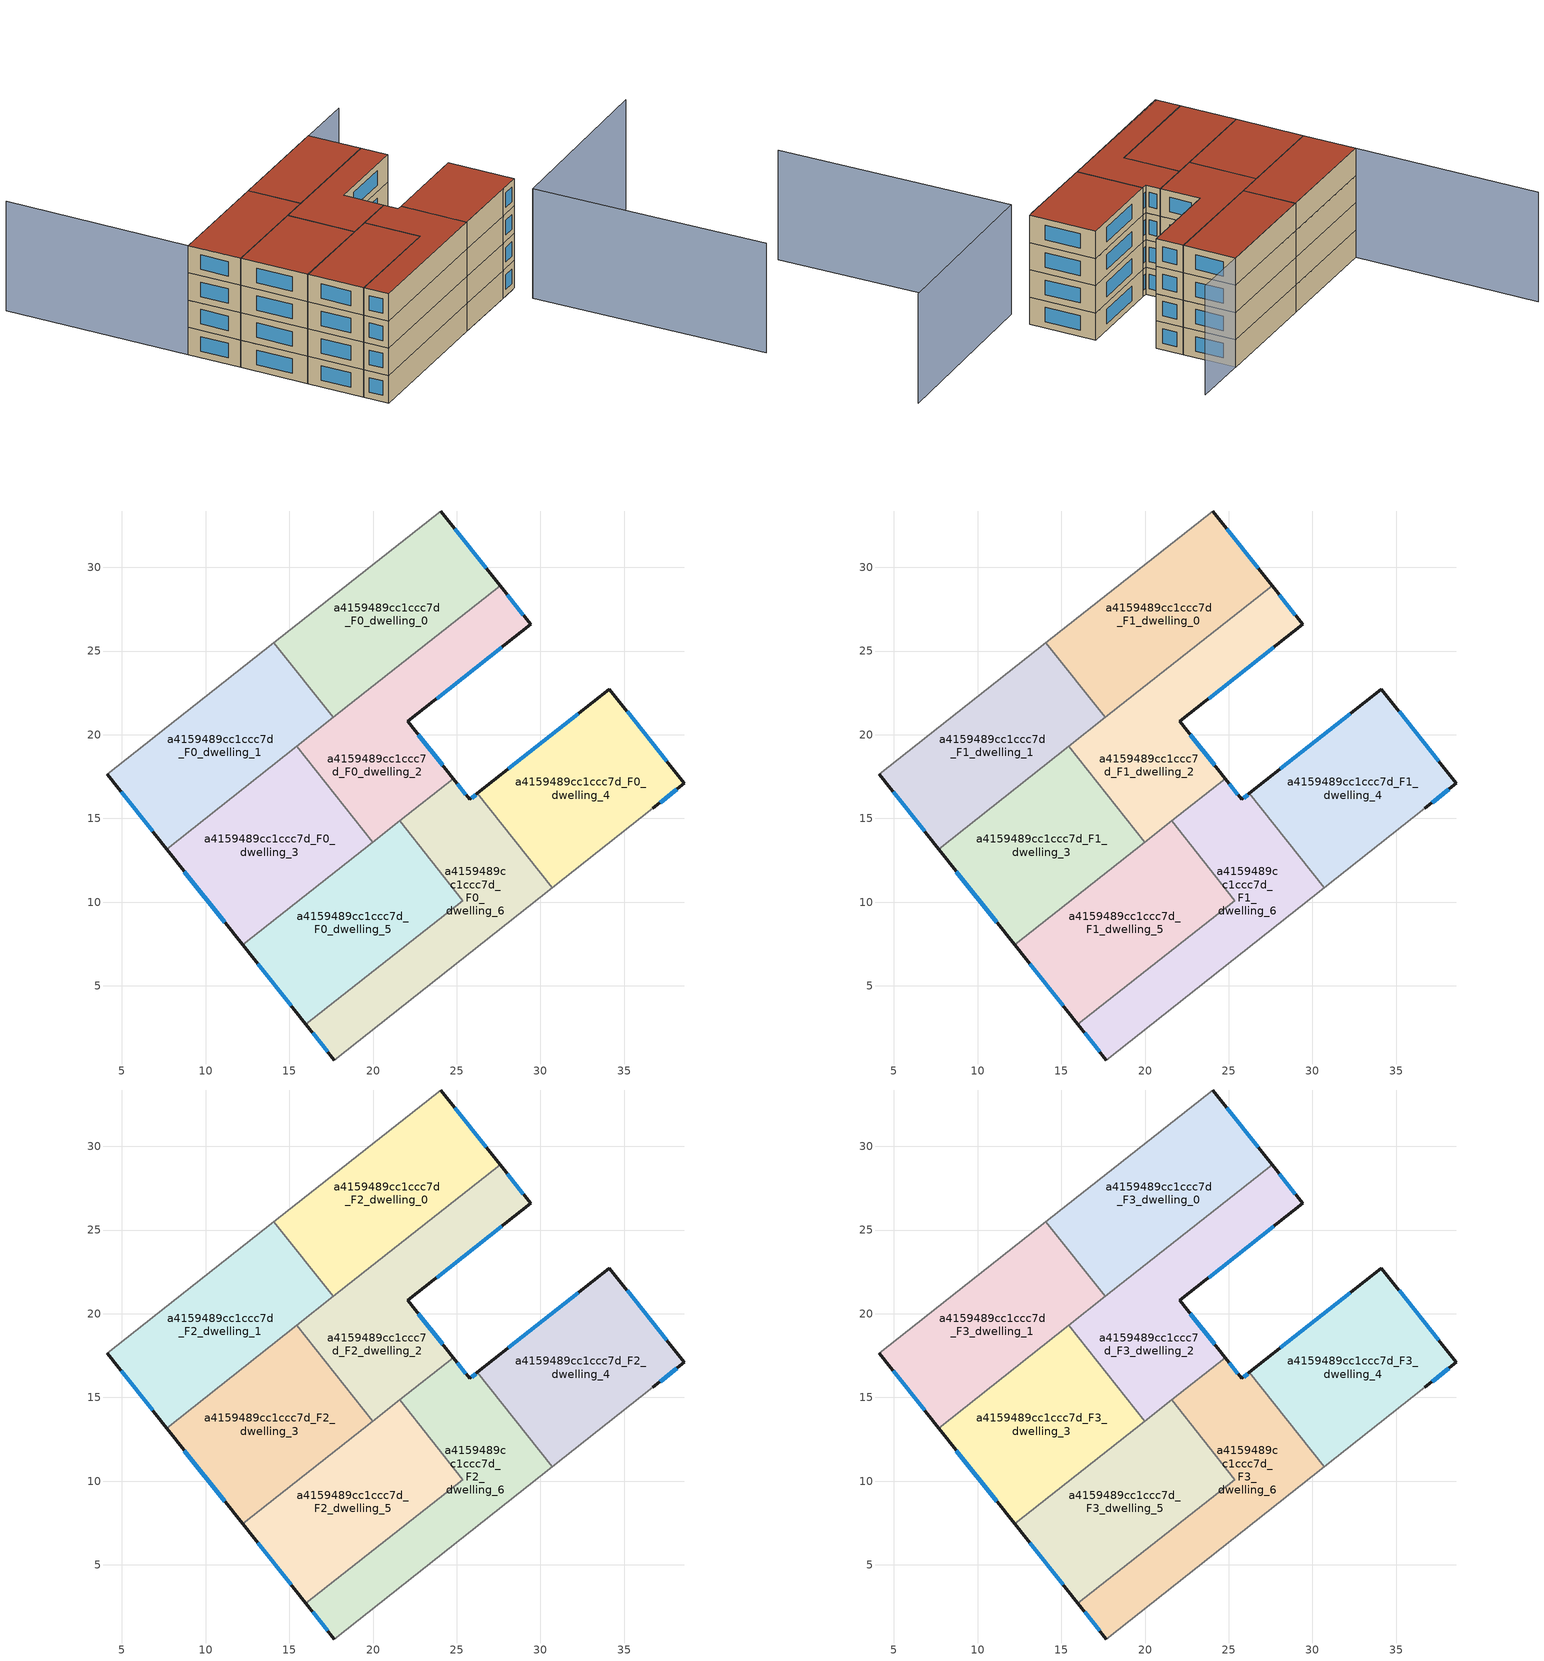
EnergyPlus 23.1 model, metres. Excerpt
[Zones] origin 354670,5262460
a4159489cc1ccc7d_F0_dwelling_0
 floor ground (EU_floor_Construction): 24.03,33.36 27.58,28.9 17.62,21.03 14.09,25.51 z0
 wall outside (EU_wall_Construction): 27.58,28.9 24.03,33.36 z0:3
 wall to a4159489cc1ccc7d_F0_dwelling_1 (EU_wall_Construction): 14.09,25.51 17.62,21.03 z0:3
 wall adiabatic (EU_wall_Construction): 24.03,33.36 14.09,25.51 z0:3
 wall to a4159489cc1ccc7d_F0_dwelling_2 (EU_wall_Construction): 17.62,21.03 27.58,28.9 z0:3
 window (EU_Window_Construction): 26.75,29.95 24.87,32.31 z0.7:2.3
a4159489cc1ccc7d_F0_dwelling_1
 floor ground (EU_floor_Construction): 14.09,25.51 17.62,21.03 7.67,13.18 4.13,17.64 z0
 wall outside (EU_wall_Construction): 4.13,17.64 7.67,13.18 z0:3
 wall adiabatic (EU_wall_Construction): 14.09,25.51 4.13,17.64 z0:3
 wall to a4159489cc1ccc7d_F0_dwelling_3 (EU_wall_Construction): 7.67,13.18 15.44,19.31 z0:3
 wall to a4159489cc1ccc7d_F0_dwelling_2 (EU_wall_Construction): 15.44,19.31 17.62,21.03 z0:3
 window (EU_Window_Construction): 4.96,16.59 6.84,14.23 z0.7:2.3
a4159489cc1ccc7d_F0_dwelling_2
 floor ground (EU_floor_Construction): 27.58,28.9 29.41,26.6 22.07,20.8 24.79,17.37 19.97,13.57 15.44,19.31 z0
 wall outside (EU_wall_Construction): 24.79,17.37 22.07,20.8 29.41,26.6 27.58,28.9 z0:3
 wall to a4159489cc1ccc7d_F0_dwelling_3 (EU_wall_Construction): 15.44,19.31 19.97,13.57 z0:3
 wall to a4159489cc1ccc7d_F0_dwelling_6 (EU_wall_Construction): 21.6,14.85 24.79,17.37 z0:3
 wall to a4159489cc1ccc7d_F0_dwelling_5 (EU_wall_Construction): 19.97,13.57 21.6,14.85 z0:3
 window (EU_Window_Construction): 23.8,22.16 27.69,25.24 / 24.15,18.18 22.71,19.99 / 28.98,27.14 28.01,28.36 z0.7:2.3
a4159489cc1ccc7d_F0_dwelling_3
 floor ground (EU_floor_Construction): 15.44,19.31 19.97,13.57 12.22,7.45 7.67,13.18 z0
 wall outside (EU_wall_Construction): 7.67,13.18 12.22,7.45 z0:3
 wall to a4159489cc1ccc7d_F0_dwelling_5 (EU_wall_Construction): 12.22,7.45 19.97,13.57 z0:3
 window (EU_Window_Construction): 8.74,11.83 11.16,8.79 z0.7:2.3
a4159489cc1ccc7d_F0_dwelling_4
 floor ground (EU_floor_Construction): 34.12,22.72 38.59,17.1 36.71,15.6 30.69,10.85 26.24,16.5 z0
 wall outside (EU_wall_Construction): 36.71,15.6 38.59,17.1 34.12,22.72 26.24,16.5 z0:3
 wall adiabatic (EU_wall_Construction): 30.69,10.85 36.71,15.6 z0:3
 wall to a4159489cc1ccc7d_F0_dwelling_6 (EU_wall_Construction): 26.24,16.5 30.69,10.85 z0:3
 window (EU_Window_Construction): 32.27,21.26 28.09,17.96 / 37.54,18.42 35.17,21.4 / 37.15,15.95 38.15,16.74 z0.7:2.3
a4159489cc1ccc7d_F0_dwelling_5
 floor ground (EU_floor_Construction): 21.6,14.85 25.35,10.1 15.99,2.7 12.22,7.45 z0
 wall outside (EU_wall_Construction): 12.22,7.45 15.99,2.7 z0:3
 wall to a4159489cc1ccc7d_F0_dwelling_6 (EU_wall_Construction): 15.99,2.7 25.35,10.1 21.6,14.85 z0:3
 window (EU_Window_Construction): 13.11,6.33 15.11,3.82 z0.7:2.3
a4159489cc1ccc7d_F0_dwelling_6
 floor ground (EU_floor_Construction): 26.24,16.5 30.69,10.85 17.68,0.58 15.99,2.7 25.35,10.1 21.6,14.85 24.79,17.37 25.78,16.14 z0
 wall outside (EU_wall_Construction): 26.24,16.5 25.78,16.14 24.79,17.37 / 15.99,2.7 17.68,0.58 z0:3
 wall adiabatic (EU_wall_Construction): 17.68,0.58 30.69,10.85 z0:3
 window (EU_Window_Construction): 25.55,16.43 25.02,17.08 / 26.13,16.41 25.89,16.22 / 16.39,2.21 17.28,1.08 z0.7:2.3
a4159489cc1ccc7d_F1_dwelling_0
 floor to a4159489cc1ccc7d_F0_dwelling_0 (EU_floor_Construction): 24.03,33.36 27.58,28.9 17.62,21.03 14.09,25.51 z3
 wall outside (EU_wall_Construction): 27.58,28.9 24.03,33.36 z3:6
 wall to a4159489cc1ccc7d_F1_dwelling_1 (EU_wall_Construction): 14.09,25.51 17.62,21.03 z3:6
 wall adiabatic (EU_wall_Construction): 24.03,33.36 14.09,25.51 z3:6
 wall to a4159489cc1ccc7d_F1_dwelling_2 (EU_wall_Construction): 17.62,21.03 27.58,28.9 z3:6
 window (EU_Window_Construction): 26.75,29.95 24.87,32.31 z3.7:5.3
a4159489cc1ccc7d_F1_dwelling_1
 floor to a4159489cc1ccc7d_F0_dwelling_1 (EU_floor_Construction): 14.09,25.51 17.62,21.03 7.67,13.18 4.13,17.64 z3
 wall outside (EU_wall_Construction): 4.13,17.64 7.67,13.18 z3:6
 wall adiabatic (EU_wall_Construction): 14.09,25.51 4.13,17.64 z3:6
 wall to a4159489cc1ccc7d_F1_dwelling_3 (EU_wall_Construction): 7.67,13.18 15.44,19.31 z3:6
 wall to a4159489cc1ccc7d_F1_dwelling_2 (EU_wall_Construction): 15.44,19.31 17.62,21.03 z3:6
 window (EU_Window_Construction): 4.96,16.59 6.84,14.23 z3.7:5.3
a4159489cc1ccc7d_F1_dwelling_2
 floor to a4159489cc1ccc7d_F0_dwelling_2 (EU_floor_Construction): 27.58,28.9 29.41,26.6 22.07,20.8 24.79,17.37 19.97,13.57 15.44,19.31 z3
 wall outside (EU_wall_Construction): 24.79,17.37 22.07,20.8 29.41,26.6 27.58,28.9 z3:6
 wall to a4159489cc1ccc7d_F1_dwelling_3 (EU_wall_Construction): 15.44,19.31 19.97,13.57 z3:6
 wall to a4159489cc1ccc7d_F1_dwelling_6 (EU_wall_Construction): 21.6,14.85 24.79,17.37 z3:6
 wall to a4159489cc1ccc7d_F1_dwelling_5 (EU_wall_Construction): 19.97,13.57 21.6,14.85 z3:6
 window (EU_Window_Construction): 23.8,22.16 27.69,25.24 / 24.15,18.18 22.71,19.99 / 28.98,27.14 28.01,28.36 z3.7:5.3
a4159489cc1ccc7d_F1_dwelling_3
 floor to a4159489cc1ccc7d_F0_dwelling_3 (EU_floor_Construction): 15.44,19.31 19.97,13.57 12.22,7.45 7.67,13.18 z3
 wall outside (EU_wall_Construction): 7.67,13.18 12.22,7.45 z3:6
 wall to a4159489cc1ccc7d_F1_dwelling_5 (EU_wall_Construction): 12.22,7.45 19.97,13.57 z3:6
 window (EU_Window_Construction): 8.74,11.83 11.16,8.79 z3.7:5.3
a4159489cc1ccc7d_F1_dwelling_4
 floor to a4159489cc1ccc7d_F0_dwelling_4 (EU_floor_Construction): 34.12,22.72 38.59,17.1 36.71,15.6 30.69,10.85 26.24,16.5 z3
 wall outside (EU_wall_Construction): 36.71,15.6 38.59,17.1 34.12,22.72 26.24,16.5 z3:6
 wall adiabatic (EU_wall_Construction): 30.69,10.85 36.71,15.6 z3:6
 wall to a4159489cc1ccc7d_F1_dwelling_6 (EU_wall_Construction): 26.24,16.5 30.69,10.85 z3:6
 window (EU_Window_Construction): 32.27,21.26 28.09,17.96 / 37.54,18.42 35.17,21.4 / 37.15,15.95 38.15,16.74 z3.7:5.3
a4159489cc1ccc7d_F1_dwelling_5
 floor to a4159489cc1ccc7d_F0_dwelling_5 (EU_floor_Construction): 21.6,14.85 25.35,10.1 15.99,2.7 12.22,7.45 z3
 wall outside (EU_wall_Construction): 12.22,7.45 15.99,2.7 z3:6
 wall to a4159489cc1ccc7d_F1_dwelling_6 (EU_wall_Construction): 15.99,2.7 25.35,10.1 21.6,14.85 z3:6
 window (EU_Window_Construction): 13.11,6.33 15.11,3.82 z3.7:5.3
a4159489cc1ccc7d_F1_dwelling_6
 floor to a4159489cc1ccc7d_F0_dwelling_6 (EU_floor_Construction): 26.24,16.5 30.69,10.85 17.68,0.58 15.99,2.7 25.35,10.1 21.6,14.85 24.79,17.37 25.78,16.14 z3
 wall outside (EU_wall_Construction): 26.24,16.5 25.78,16.14 24.79,17.37 / 15.99,2.7 17.68,0.58 z3:6
 wall adiabatic (EU_wall_Construction): 17.68,0.58 30.69,10.85 z3:6
 window (EU_Window_Construction): 25.55,16.43 25.02,17.08 / 26.13,16.41 25.89,16.22 / 16.39,2.21 17.28,1.08 z3.7:5.3
a4159489cc1ccc7d_F2_dwelling_0
 floor to a4159489cc1ccc7d_F1_dwelling_0 (EU_floor_Construction): 24.03,33.36 27.58,28.9 17.62,21.03 14.09,25.51 z6
 wall outside (EU_wall_Construction): 27.58,28.9 24.03,33.36 z6:9
 wall to a4159489cc1ccc7d_F2_dwelling_1 (EU_wall_Construction): 14.09,25.51 17.62,21.03 z6:9
 wall adiabatic (EU_wall_Construction): 24.03,33.36 14.09,25.51 z6:9
 wall to a4159489cc1ccc7d_F2_dwelling_2 (EU_wall_Construction): 17.62,21.03 27.58,28.9 z6:9
 window (EU_Window_Construction): 26.75,29.95 24.87,32.31 z6.7:8.3
a4159489cc1ccc7d_F2_dwelling_1
 floor to a4159489cc1ccc7d_F1_dwelling_1 (EU_floor_Construction): 14.09,25.51 17.62,21.03 7.67,13.18 4.13,17.64 z6
 wall outside (EU_wall_Construction): 4.13,17.64 7.67,13.18 z6:9
 wall adiabatic (EU_wall_Construction): 14.09,25.51 4.13,17.64 z6:9
 wall to a4159489cc1ccc7d_F2_dwelling_3 (EU_wall_Construction): 7.67,13.18 15.44,19.31 z6:9
 wall to a4159489cc1ccc7d_F2_dwelling_2 (EU_wall_Construction): 15.44,19.31 17.62,21.03 z6:9
 window (EU_Window_Construction): 4.96,16.59 6.84,14.23 z6.7:8.3
a4159489cc1ccc7d_F2_dwelling_2
 floor to a4159489cc1ccc7d_F1_dwelling_2 (EU_floor_Construction): 27.58,28.9 29.41,26.6 22.07,20.8 24.79,17.37 19.97,13.57 15.44,19.31 z6
 wall outside (EU_wall_Construction): 24.79,17.37 22.07,20.8 29.41,26.6 27.58,28.9 z6:9
 wall to a4159489cc1ccc7d_F2_dwelling_3 (EU_wall_Construction): 15.44,19.31 19.97,13.57 z6:9
 wall to a4159489cc1ccc7d_F2_dwelling_6 (EU_wall_Construction): 21.6,14.85 24.79,17.37 z6:9
 wall to a4159489cc1ccc7d_F2_dwelling_5 (EU_wall_Construction): 19.97,13.57 21.6,14.85 z6:9
 window (EU_Window_Construction): 23.8,22.16 27.69,25.24 / 24.15,18.18 22.71,19.99 / 28.98,27.14 28.01,28.36 z6.7:8.3
a4159489cc1ccc7d_F2_dwelling_3
 floor to a4159489cc1ccc7d_F1_dwelling_3 (EU_floor_Construction): 15.44,19.31 19.97,13.57 12.22,7.45 7.67,13.18 z6
 wall outside (EU_wall_Construction): 7.67,13.18 12.22,7.45 z6:9
 wall to a4159489cc1ccc7d_F2_dwelling_5 (EU_wall_Construction): 12.22,7.45 19.97,13.57 z6:9
 window (EU_Window_Construction): 8.74,11.83 11.16,8.79 z6.7:8.3
a4159489cc1ccc7d_F2_dwelling_4
 floor to a4159489cc1ccc7d_F1_dwelling_4 (EU_floor_Construction): 34.12,22.72 38.59,17.1 36.71,15.6 30.69,10.85 26.24,16.5 z6
 wall outside (EU_wall_Construction): 36.71,15.6 38.59,17.1 34.12,22.72 26.24,16.5 z6:9
 wall adiabatic (EU_wall_Construction): 30.69,10.85 36.71,15.6 z6:9
 wall to a4159489cc1ccc7d_F2_dwelling_6 (EU_wall_Construction): 26.24,16.5 30.69,10.85 z6:9
 window (EU_Window_Construction): 32.27,21.26 28.09,17.96 / 37.54,18.42 35.17,21.4 / 37.15,15.95 38.15,16.74 z6.7:8.3
a4159489cc1ccc7d_F2_dwelling_5
 floor to a4159489cc1ccc7d_F1_dwelling_5 (EU_floor_Construction): 21.6,14.85 25.35,10.1 15.99,2.7 12.22,7.45 z6
 wall outside (EU_wall_Construction): 12.22,7.45 15.99,2.7 z6:9
 wall to a4159489cc1ccc7d_F2_dwelling_6 (EU_wall_Construction): 15.99,2.7 25.35,10.1 21.6,14.85 z6:9
 window (EU_Window_Construction): 13.11,6.33 15.11,3.82 z6.7:8.3
a4159489cc1ccc7d_F2_dwelling_6
 floor to a4159489cc1ccc7d_F1_dwelling_6 (EU_floor_Construction): 26.24,16.5 30.69,10.85 17.68,0.58 15.99,2.7 25.35,10.1 21.6,14.85 24.79,17.37 25.78,16.14 z6
 wall outside (EU_wall_Construction): 26.24,16.5 25.78,16.14 24.79,17.37 / 15.99,2.7 17.68,0.58 z6:9
 wall adiabatic (EU_wall_Construction): 17.68,0.58 30.69,10.85 z6:9
 window (EU_Window_Construction): 25.55,16.43 25.02,17.08 / 26.13,16.41 25.89,16.22 / 16.39,2.21 17.28,1.08 z6.7:8.3
a4159489cc1ccc7d_F3_dwelling_0
 floor to a4159489cc1ccc7d_F2_dwelling_0 (EU_floor_Construction): 24.03,33.36 27.58,28.9 17.62,21.03 14.09,25.51 z9
 wall outside (EU_wall_Construction): 27.58,28.9 24.03,33.36 z9:12
 wall to a4159489cc1ccc7d_F3_dwelling_1 (EU_wall_Construction): 14.09,25.51 17.62,21.03 z9:12
 wall adiabatic (EU_wall_Construction): 24.03,33.36 14.09,25.51 z9:12
 wall to a4159489cc1ccc7d_F3_dwelling_2 (EU_wall_Construction): 17.62,21.03 27.58,28.9 z9:12
 window (EU_Window_Construction): 26.75,29.95 24.87,32.31 z9.7:11.3
 roof outside (EU_roof_Construction): 27.58,28.9 24.03,33.36 14.09,25.51 17.62,21.03 z12
a4159489cc1ccc7d_F3_dwelling_1
 floor to a4159489cc1ccc7d_F2_dwelling_1 (EU_floor_Construction): 14.09,25.51 17.62,21.03 7.67,13.18 4.13,17.64 z9
 wall outside (EU_wall_Construction): 4.13,17.64 7.67,13.18 z9:12
 wall adiabatic (EU_wall_Construction): 14.09,25.51 4.13,17.64 z9:12
 wall to a4159489cc1ccc7d_F3_dwelling_3 (EU_wall_Construction): 7.67,13.18 15.44,19.31 z9:12
 wall to a4159489cc1ccc7d_F3_dwelling_2 (EU_wall_Construction): 15.44,19.31 17.62,21.03 z9:12
 window (EU_Window_Construction): 4.96,16.59 6.84,14.23 z9.7:11.3
 roof outside (EU_roof_Construction): 17.62,21.03 14.09,25.51 4.13,17.64 7.67,13.18 z12
a4159489cc1ccc7d_F3_dwelling_2
 floor to a4159489cc1ccc7d_F2_dwelling_2 (EU_floor_Construction): 27.58,28.9 29.41,26.6 22.07,20.8 24.79,17.37 19.97,13.57 15.44,19.31 z9
 wall outside (EU_wall_Construction): 24.79,17.37 22.07,20.8 29.41,26.6 27.58,28.9 z9:12
 wall to a4159489cc1ccc7d_F3_dwelling_3 (EU_wall_Construction): 15.44,19.31 19.97,13.57 z9:12
 wall to a4159489cc1ccc7d_F3_dwelling_6 (EU_wall_Construction): 21.6,14.85 24.79,17.37 z9:12
 wall to a4159489cc1ccc7d_F3_dwelling_5 (EU_wall_Construction): 19.97,13.57 21.6,14.85 z9:12
 window (EU_Window_Construction): 23.8,22.16 27.69,25.24 / 24.15,18.18 22.71,19.99 / 28.98,27.14 28.01,28.36 z9.7:11.3
 roof outside (EU_roof_Construction): 24.79,17.37 22.07,20.8 29.41,26.6 27.58,28.9 15.44,19.31 19.97,13.57 z12
a4159489cc1ccc7d_F3_dwelling_3
 floor to a4159489cc1ccc7d_F2_dwelling_3 (EU_floor_Construction): 15.44,19.31 19.97,13.57 12.22,7.45 7.67,13.18 z9
 wall outside (EU_wall_Construction): 7.67,13.18 12.22,7.45 z9:12
 wall to a4159489cc1ccc7d_F3_dwelling_5 (EU_wall_Construction): 12.22,7.45 19.97,13.57 z9:12
 window (EU_Window_Construction): 8.74,11.83 11.16,8.79 z9.7:11.3
 roof outside (EU_roof_Construction): 19.97,13.57 15.44,19.31 7.67,13.18 12.22,7.45 z12
a4159489cc1ccc7d_F3_dwelling_4
 floor to a4159489cc1ccc7d_F2_dwelling_4 (EU_floor_Construction): 34.12,22.72 38.59,17.1 36.71,15.6 30.69,10.85 26.24,16.5 z9
 wall outside (EU_wall_Construction): 36.71,15.6 38.59,17.1 34.12,22.72 26.24,16.5 z9:12
 wall adiabatic (EU_wall_Construction): 30.69,10.85 36.71,15.6 z9:12
 wall to a4159489cc1ccc7d_F3_dwelling_6 (EU_wall_Construction): 26.24,16.5 30.69,10.85 z9:12
 window (EU_Window_Construction): 32.27,21.26 28.09,17.96 / 37.54,18.42 35.17,21.4 / 37.15,15.95 38.15,16.74 z9.7:11.3
 roof outside (EU_roof_Construction): 36.71,15.6 38.59,17.1 34.12,22.72 26.24,16.5 30.69,10.85 z12
a4159489cc1ccc7d_F3_dwelling_5
 floor to a4159489cc1ccc7d_F2_dwelling_5 (EU_floor_Construction): 21.6,14.85 25.35,10.1 15.99,2.7 12.22,7.45 z9
 wall outside (EU_wall_Construction): 12.22,7.45 15.99,2.7 z9:12
 wall to a4159489cc1ccc7d_F3_dwelling_6 (EU_wall_Construction): 15.99,2.7 25.35,10.1 21.6,14.85 z9:12
 window (EU_Window_Construction): 13.11,6.33 15.11,3.82 z9.7:11.3
 roof outside (EU_roof_Construction): 25.35,10.1 21.6,14.85 12.22,7.45 15.99,2.7 z12
a4159489cc1ccc7d_F3_dwelling_6
 floor to a4159489cc1ccc7d_F2_dwelling_6 (EU_floor_Construction): 26.24,16.5 30.69,10.85 17.68,0.58 15.99,2.7 25.35,10.1 21.6,14.85 24.79,17.37 25.78,16.14 z9
 wall outside (EU_wall_Construction): 26.24,16.5 25.78,16.14 24.79,17.37 / 15.99,2.7 17.68,0.58 z9:12
 wall adiabatic (EU_wall_Construction): 17.68,0.58 30.69,10.85 z9:12
 window (EU_Window_Construction): 25.55,16.43 25.02,17.08 / 26.13,16.41 25.89,16.22 / 16.39,2.21 17.28,1.08 z9.7:11.3
 roof outside (EU_roof_Construction): 30.69,10.85 26.24,16.5 25.78,16.14 24.79,17.37 21.6,14.85 25.35,10.1 15.99,2.7 17.68,0.58 z12
shading: 17.61,0.67 38.28,16.83 / 55.28,-5.1 39.32,14.41 / 39.32,14.41 55.09,27.32 / 29.04,37.31 4.08,17.6 / 4.08,17.6 -8.23,33.18 z0:12
[Building]
EU S2 Campaign: North Axis=0; Terrain=City; Solar Distribution=FullExterior
[Site:Location]
Budapest.Ferenc.Liszt.Intl.AP: Latitude=47.437; Longitude=19.256; Time Zone=1; Elevation=185
[SizingPeriod:WeatherFileDays]
AnnualSizingPeriod: Begin Month=1; Begin Day of Month=1; End Month=12; End Day of Month=31; Day of Week for Start Day=Monday; Use Weather File Daylight Saving Period=No; Use Weather File Rain and Snow Indicators=No
[MATERIAL]
EU_InternalMass_Material: Roughness=MediumRough; Thickness=0.1; Conductivity=1; Density=1800; Specific Heat=900; Thermal Absorptance=0.9; Solar Absorptance=0.7; Visible Absorptance=0.7
[MATERIAL:NOMASS] Roughness=MediumRough; Thermal Absorptance=0.9; Solar Absorptance=0.7; Visible Absorptance=0.7
Name | Thermal Resistance
EU_wall_NoMass | 0.832559
EU_roof_NoMass | 1.39638
EU_floor_NoMass | 0.872794
[WINDOWMATERIAL:SIMPLEGLAZINGSYSTEM]
EU_Window_SimpleGlazing: UFactor=2.79869; Solar Heat Gain Coefficient=0.75; Visible Transmittance=0.75
[CONSTRUCTION]
EU_wall_Construction: EU_wall_NoMass
EU_roof_Construction: EU_roof_NoMass
EU_floor_Construction: EU_floor_NoMass
EU_Window_Construction: EU_Window_SimpleGlazing
EU_InternalMass_Construction: EU_InternalMass_Material
[ZONE] Type=1; Multiplier=1; Ceiling Height=autocalculate; Floor Area=autocalculate; Part of Total Floor Area=Yes
Name | Volume
a4159489cc1ccc7d_F0_dwelling_0; a4159489cc1ccc7d_F1_dwelling_0; a4159489cc1ccc7d_F2_dwelling_0; a4159489cc1ccc7d_F3_dwelling_0 | 216.978
a4159489cc1ccc7d_F0_dwelling_1; a4159489cc1ccc7d_F1_dwelling_1; a4159489cc1ccc7d_F2_dwelling_1; a4159489cc1ccc7d_F3_dwelling_1 | 216.954
a4159489cc1ccc7d_F0_dwelling_2; a4159489cc1ccc7d_F1_dwelling_2; a4159489cc1ccc7d_F2_dwelling_2; a4159489cc1ccc7d_F3_dwelling_2 | 216.985
a4159489cc1ccc7d_F0_dwelling_3; a4159489cc1ccc7d_F1_dwelling_3; a4159489cc1ccc7d_F2_dwelling_3; a4159489cc1ccc7d_F3_dwelling_3 | 216.997
a4159489cc1ccc7d_F0_dwelling_4; a4159489cc1ccc7d_F1_dwelling_4; a4159489cc1ccc7d_F2_dwelling_4; a4159489cc1ccc7d_F3_dwelling_4; a4159489cc1ccc7d_F0_dwelling_6; a4159489cc1ccc7d_F1_dwelling_6; a4159489cc1ccc7d_F2_dwelling_6; a4159489cc1ccc7d_F3_dwelling_6 | 216.964
a4159489cc1ccc7d_F0_dwelling_5; a4159489cc1ccc7d_F1_dwelling_5; a4159489cc1ccc7d_F2_dwelling_5; a4159489cc1ccc7d_F3_dwelling_5 | 216.977
[INTERNALMASS] Construction=EU_InternalMass_Construction
Name | Zone or ZoneList | Surface Area
a4159489cc1ccc7d_F0_dwelling_0_EU_InternalMass | a4159489cc1ccc7d_F0_dwelling_0 | 72.3258
a4159489cc1ccc7d_F0_dwelling_1_EU_InternalMass | a4159489cc1ccc7d_F0_dwelling_1 | 72.3189
a4159489cc1ccc7d_F0_dwelling_2_EU_InternalMass | a4159489cc1ccc7d_F0_dwelling_2 | 72.3284
a4159489cc1ccc7d_F0_dwelling_3_EU_InternalMass | a4159489cc1ccc7d_F0_dwelling_3 | 72.3329
a4159489cc1ccc7d_F0_dwelling_4_EU_InternalMass | a4159489cc1ccc7d_F0_dwelling_4 | 72.3209
a4159489cc1ccc7d_F0_dwelling_5_EU_InternalMass | a4159489cc1ccc7d_F0_dwelling_5 | 72.3262
a4159489cc1ccc7d_F0_dwelling_6_EU_InternalMass | a4159489cc1ccc7d_F0_dwelling_6 | 72.3215
a4159489cc1ccc7d_F1_dwelling_0_EU_InternalMass | a4159489cc1ccc7d_F1_dwelling_0 | 72.3258
a4159489cc1ccc7d_F1_dwelling_1_EU_InternalMass | a4159489cc1ccc7d_F1_dwelling_1 | 72.3189
a4159489cc1ccc7d_F1_dwelling_2_EU_InternalMass | a4159489cc1ccc7d_F1_dwelling_2 | 72.3284
a4159489cc1ccc7d_F1_dwelling_3_EU_InternalMass | a4159489cc1ccc7d_F1_dwelling_3 | 72.3329
a4159489cc1ccc7d_F1_dwelling_4_EU_InternalMass | a4159489cc1ccc7d_F1_dwelling_4 | 72.3209
a4159489cc1ccc7d_F1_dwelling_5_EU_InternalMass | a4159489cc1ccc7d_F1_dwelling_5 | 72.3262
a4159489cc1ccc7d_F1_dwelling_6_EU_InternalMass | a4159489cc1ccc7d_F1_dwelling_6 | 72.3215
a4159489cc1ccc7d_F2_dwelling_0_EU_InternalMass | a4159489cc1ccc7d_F2_dwelling_0 | 72.3258
a4159489cc1ccc7d_F2_dwelling_1_EU_InternalMass | a4159489cc1ccc7d_F2_dwelling_1 | 72.3189
a4159489cc1ccc7d_F2_dwelling_2_EU_InternalMass | a4159489cc1ccc7d_F2_dwelling_2 | 72.3284
a4159489cc1ccc7d_F2_dwelling_3_EU_InternalMass | a4159489cc1ccc7d_F2_dwelling_3 | 72.3329
a4159489cc1ccc7d_F2_dwelling_4_EU_InternalMass | a4159489cc1ccc7d_F2_dwelling_4 | 72.3209
a4159489cc1ccc7d_F2_dwelling_5_EU_InternalMass | a4159489cc1ccc7d_F2_dwelling_5 | 72.3262
a4159489cc1ccc7d_F2_dwelling_6_EU_InternalMass | a4159489cc1ccc7d_F2_dwelling_6 | 72.3215
a4159489cc1ccc7d_F3_dwelling_0_EU_InternalMass | a4159489cc1ccc7d_F3_dwelling_0 | 72.3258
a4159489cc1ccc7d_F3_dwelling_1_EU_InternalMass | a4159489cc1ccc7d_F3_dwelling_1 | 72.3189
a4159489cc1ccc7d_F3_dwelling_2_EU_InternalMass | a4159489cc1ccc7d_F3_dwelling_2 | 72.3284
a4159489cc1ccc7d_F3_dwelling_3_EU_InternalMass | a4159489cc1ccc7d_F3_dwelling_3 | 72.3329
a4159489cc1ccc7d_F3_dwelling_4_EU_InternalMass | a4159489cc1ccc7d_F3_dwelling_4 | 72.3209
a4159489cc1ccc7d_F3_dwelling_5_EU_InternalMass | a4159489cc1ccc7d_F3_dwelling_5 | 72.3262
a4159489cc1ccc7d_F3_dwelling_6_EU_InternalMass | a4159489cc1ccc7d_F3_dwelling_6 | 72.3215
[OTHEREQUIPMENT] Fuel Type=Electricity; Design Level Calculation Method=Watts/Area; Power per Zone Floor Area=1; Fraction Latent=0; Fraction Radiant=0; Fraction Lost=0; Carbon Dioxide Generation Rate=0; EndUse Subcategory=EU_Step8_InternalGains
Name | Zone or ZoneList or Space or SpaceList | Schedule
EU_Step8_InternalGain_a4159489cc1ccc7d_F0_dwelling_0_f000 | a4159489cc1ccc7d_F0_dwelling_0 | EU_Step8_GainSchedule_a4159489cc1ccc7d_F0_dwelling_0_f000
EU_Step8_InternalGain_a4159489cc1ccc7d_F0_dwelling_1_f000 | a4159489cc1ccc7d_F0_dwelling_1 | EU_Step8_GainSchedule_a4159489cc1ccc7d_F0_dwelling_1_f000
EU_Step8_InternalGain_a4159489cc1ccc7d_F0_dwelling_2_f000 | a4159489cc1ccc7d_F0_dwelling_2 | EU_Step8_GainSchedule_a4159489cc1ccc7d_F0_dwelling_2_f000
EU_Step8_InternalGain_a4159489cc1ccc7d_F0_dwelling_3_f000 | a4159489cc1ccc7d_F0_dwelling_3 | EU_Step8_GainSchedule_a4159489cc1ccc7d_F0_dwelling_3_f000
EU_Step8_InternalGain_a4159489cc1ccc7d_F0_dwelling_4_f000 | a4159489cc1ccc7d_F0_dwelling_4 | EU_Step8_GainSchedule_a4159489cc1ccc7d_F0_dwelling_4_f000
EU_Step8_InternalGain_a4159489cc1ccc7d_F0_dwelling_5_f000 | a4159489cc1ccc7d_F0_dwelling_5 | EU_Step8_GainSchedule_a4159489cc1ccc7d_F0_dwelling_5_f000
EU_Step8_InternalGain_a4159489cc1ccc7d_F0_dwelling_6_f000 | a4159489cc1ccc7d_F0_dwelling_6 | EU_Step8_GainSchedule_a4159489cc1ccc7d_F0_dwelling_6_f000
EU_Step8_InternalGain_a4159489cc1ccc7d_F1_dwelling_0_f000 | a4159489cc1ccc7d_F1_dwelling_0 | EU_Step8_GainSchedule_a4159489cc1ccc7d_F1_dwelling_0_f000
EU_Step8_InternalGain_a4159489cc1ccc7d_F1_dwelling_1_f000 | a4159489cc1ccc7d_F1_dwelling_1 | EU_Step8_GainSchedule_a4159489cc1ccc7d_F1_dwelling_1_f000
EU_Step8_InternalGain_a4159489cc1ccc7d_F1_dwelling_2_f000 | a4159489cc1ccc7d_F1_dwelling_2 | EU_Step8_GainSchedule_a4159489cc1ccc7d_F1_dwelling_2_f000
EU_Step8_InternalGain_a4159489cc1ccc7d_F1_dwelling_3_f000 | a4159489cc1ccc7d_F1_dwelling_3 | EU_Step8_GainSchedule_a4159489cc1ccc7d_F1_dwelling_3_f000
EU_Step8_InternalGain_a4159489cc1ccc7d_F1_dwelling_4_f000 | a4159489cc1ccc7d_F1_dwelling_4 | EU_Step8_GainSchedule_a4159489cc1ccc7d_F1_dwelling_4_f000
EU_Step8_InternalGain_a4159489cc1ccc7d_F1_dwelling_5_f000 | a4159489cc1ccc7d_F1_dwelling_5 | EU_Step8_GainSchedule_a4159489cc1ccc7d_F1_dwelling_5_f000
EU_Step8_InternalGain_a4159489cc1ccc7d_F1_dwelling_6_f000 | a4159489cc1ccc7d_F1_dwelling_6 | EU_Step8_GainSchedule_a4159489cc1ccc7d_F1_dwelling_6_f000
EU_Step8_InternalGain_a4159489cc1ccc7d_F2_dwelling_0_f000 | a4159489cc1ccc7d_F2_dwelling_0 | EU_Step8_GainSchedule_a4159489cc1ccc7d_F2_dwelling_0_f000
EU_Step8_InternalGain_a4159489cc1ccc7d_F2_dwelling_1_f000 | a4159489cc1ccc7d_F2_dwelling_1 | EU_Step8_GainSchedule_a4159489cc1ccc7d_F2_dwelling_1_f000
EU_Step8_InternalGain_a4159489cc1ccc7d_F2_dwelling_2_f000 | a4159489cc1ccc7d_F2_dwelling_2 | EU_Step8_GainSchedule_a4159489cc1ccc7d_F2_dwelling_2_f000
EU_Step8_InternalGain_a4159489cc1ccc7d_F2_dwelling_3_f000 | a4159489cc1ccc7d_F2_dwelling_3 | EU_Step8_GainSchedule_a4159489cc1ccc7d_F2_dwelling_3_f000
EU_Step8_InternalGain_a4159489cc1ccc7d_F2_dwelling_4_f000 | a4159489cc1ccc7d_F2_dwelling_4 | EU_Step8_GainSchedule_a4159489cc1ccc7d_F2_dwelling_4_f000
EU_Step8_InternalGain_a4159489cc1ccc7d_F2_dwelling_5_f000 | a4159489cc1ccc7d_F2_dwelling_5 | EU_Step8_GainSchedule_a4159489cc1ccc7d_F2_dwelling_5_f000
EU_Step8_InternalGain_a4159489cc1ccc7d_F2_dwelling_6_f000 | a4159489cc1ccc7d_F2_dwelling_6 | EU_Step8_GainSchedule_a4159489cc1ccc7d_F2_dwelling_6_f000
EU_Step8_InternalGain_a4159489cc1ccc7d_F3_dwelling_0_f000 | a4159489cc1ccc7d_F3_dwelling_0 | EU_Step8_GainSchedule_a4159489cc1ccc7d_F3_dwelling_0_f000
EU_Step8_InternalGain_a4159489cc1ccc7d_F3_dwelling_1_f000 | a4159489cc1ccc7d_F3_dwelling_1 | EU_Step8_GainSchedule_a4159489cc1ccc7d_F3_dwelling_1_f000
EU_Step8_InternalGain_a4159489cc1ccc7d_F3_dwelling_2_f000 | a4159489cc1ccc7d_F3_dwelling_2 | EU_Step8_GainSchedule_a4159489cc1ccc7d_F3_dwelling_2_f000
EU_Step8_InternalGain_a4159489cc1ccc7d_F3_dwelling_3_f000 | a4159489cc1ccc7d_F3_dwelling_3 | EU_Step8_GainSchedule_a4159489cc1ccc7d_F3_dwelling_3_f000
EU_Step8_InternalGain_a4159489cc1ccc7d_F3_dwelling_4_f000 | a4159489cc1ccc7d_F3_dwelling_4 | EU_Step8_GainSchedule_a4159489cc1ccc7d_F3_dwelling_4_f000
EU_Step8_InternalGain_a4159489cc1ccc7d_F3_dwelling_5_f000 | a4159489cc1ccc7d_F3_dwelling_5 | EU_Step8_GainSchedule_a4159489cc1ccc7d_F3_dwelling_5_f000
EU_Step8_InternalGain_a4159489cc1ccc7d_F3_dwelling_6_f000 | a4159489cc1ccc7d_F3_dwelling_6 | EU_Step8_GainSchedule_a4159489cc1ccc7d_F3_dwelling_6_f000
[ZONEVENTILATION:DESIGNFLOWRATE] Schedule=EU_AlwaysOn; Design Flow Rate Calculation Method=AirChanges/Hour; Air Changes per Hour=0.475469; Ventilation Type=Natural; Fan Pressure Rise=0; Fan Total Efficiency=1; Constant Term Coefficient=1; Temperature Term Coefficient=0; Velocity Term Coefficient=0; Velocity Squared Term Coefficient=0; Minimum Indoor Temperature=-100; Maximum Indoor Temperature=100; Delta Temperature=-100; Minimum Outdoor Temperature=-100; Maximum Outdoor Temperature=100; Maximum Wind Speed=40
Name | Zone or ZoneList or Space or SpaceList
EU_ConstantAir_a4159489cc1ccc7d_F0_dwelling_0 | a4159489cc1ccc7d_F0_dwelling_0
EU_ConstantAir_a4159489cc1ccc7d_F0_dwelling_1 | a4159489cc1ccc7d_F0_dwelling_1
EU_ConstantAir_a4159489cc1ccc7d_F0_dwelling_2 | a4159489cc1ccc7d_F0_dwelling_2
EU_ConstantAir_a4159489cc1ccc7d_F0_dwelling_3 | a4159489cc1ccc7d_F0_dwelling_3
EU_ConstantAir_a4159489cc1ccc7d_F0_dwelling_4 | a4159489cc1ccc7d_F0_dwelling_4
EU_ConstantAir_a4159489cc1ccc7d_F0_dwelling_5 | a4159489cc1ccc7d_F0_dwelling_5
EU_ConstantAir_a4159489cc1ccc7d_F0_dwelling_6 | a4159489cc1ccc7d_F0_dwelling_6
EU_ConstantAir_a4159489cc1ccc7d_F1_dwelling_0 | a4159489cc1ccc7d_F1_dwelling_0
EU_ConstantAir_a4159489cc1ccc7d_F1_dwelling_1 | a4159489cc1ccc7d_F1_dwelling_1
EU_ConstantAir_a4159489cc1ccc7d_F1_dwelling_2 | a4159489cc1ccc7d_F1_dwelling_2
EU_ConstantAir_a4159489cc1ccc7d_F1_dwelling_3 | a4159489cc1ccc7d_F1_dwelling_3
EU_ConstantAir_a4159489cc1ccc7d_F1_dwelling_4 | a4159489cc1ccc7d_F1_dwelling_4
EU_ConstantAir_a4159489cc1ccc7d_F1_dwelling_5 | a4159489cc1ccc7d_F1_dwelling_5
EU_ConstantAir_a4159489cc1ccc7d_F1_dwelling_6 | a4159489cc1ccc7d_F1_dwelling_6
EU_ConstantAir_a4159489cc1ccc7d_F2_dwelling_0 | a4159489cc1ccc7d_F2_dwelling_0
EU_ConstantAir_a4159489cc1ccc7d_F2_dwelling_1 | a4159489cc1ccc7d_F2_dwelling_1
EU_ConstantAir_a4159489cc1ccc7d_F2_dwelling_2 | a4159489cc1ccc7d_F2_dwelling_2
EU_ConstantAir_a4159489cc1ccc7d_F2_dwelling_3 | a4159489cc1ccc7d_F2_dwelling_3
EU_ConstantAir_a4159489cc1ccc7d_F2_dwelling_4 | a4159489cc1ccc7d_F2_dwelling_4
EU_ConstantAir_a4159489cc1ccc7d_F2_dwelling_5 | a4159489cc1ccc7d_F2_dwelling_5
EU_ConstantAir_a4159489cc1ccc7d_F2_dwelling_6 | a4159489cc1ccc7d_F2_dwelling_6
EU_ConstantAir_a4159489cc1ccc7d_F3_dwelling_0 | a4159489cc1ccc7d_F3_dwelling_0
EU_ConstantAir_a4159489cc1ccc7d_F3_dwelling_1 | a4159489cc1ccc7d_F3_dwelling_1
EU_ConstantAir_a4159489cc1ccc7d_F3_dwelling_2 | a4159489cc1ccc7d_F3_dwelling_2
EU_ConstantAir_a4159489cc1ccc7d_F3_dwelling_3 | a4159489cc1ccc7d_F3_dwelling_3
EU_ConstantAir_a4159489cc1ccc7d_F3_dwelling_4 | a4159489cc1ccc7d_F3_dwelling_4
EU_ConstantAir_a4159489cc1ccc7d_F3_dwelling_5 | a4159489cc1ccc7d_F3_dwelling_5
EU_ConstantAir_a4159489cc1ccc7d_F3_dwelling_6 | a4159489cc1ccc7d_F3_dwelling_6
[HVACTEMPLATE:THERMOSTAT] Constant Heating Setpoint=20; Constant Cooling Setpoint=50
EU_HeatOnly_a4159489cc1ccc7d_F0_dwelling_0; EU_HeatOnly_a4159489cc1ccc7d_F0_dwelling_1; EU_HeatOnly_a4159489cc1ccc7d_F0_dwelling_2; EU_HeatOnly_a4159489cc1ccc7d_F0_dwelling_3; EU_HeatOnly_a4159489cc1ccc7d_F0_dwelling_4; EU_HeatOnly_a4159489cc1ccc7d_F0_dwelling_5; EU_HeatOnly_a4159489cc1ccc7d_F0_dwelling_6; EU_HeatOnly_a4159489cc1ccc7d_F1_dwelling_0; EU_HeatOnly_a4159489cc1ccc7d_F1_dwelling_1; EU_HeatOnly_a4159489cc1ccc7d_F1_dwelling_2; EU_HeatOnly_a4159489cc1ccc7d_F1_dwelling_3; EU_HeatOnly_a4159489cc1ccc7d_F1_dwelling_4; EU_HeatOnly_a4159489cc1ccc7d_F1_dwelling_5; EU_HeatOnly_a4159489cc1ccc7d_F1_dwelling_6; EU_HeatOnly_a4159489cc1ccc7d_F2_dwelling_0; EU_HeatOnly_a4159489cc1ccc7d_F2_dwelling_1; EU_HeatOnly_a4159489cc1ccc7d_F2_dwelling_2; EU_HeatOnly_a4159489cc1ccc7d_F2_dwelling_3; EU_HeatOnly_a4159489cc1ccc7d_F2_dwelling_4; EU_HeatOnly_a4159489cc1ccc7d_F2_dwelling_5; EU_HeatOnly_a4159489cc1ccc7d_F2_dwelling_6; EU_HeatOnly_a4159489cc1ccc7d_F3_dwelling_0; EU_HeatOnly_a4159489cc1ccc7d_F3_dwelling_1; EU_HeatOnly_a4159489cc1ccc7d_F3_dwelling_2; EU_HeatOnly_a4159489cc1ccc7d_F3_dwelling_3; EU_HeatOnly_a4159489cc1ccc7d_F3_dwelling_4; EU_HeatOnly_a4159489cc1ccc7d_F3_dwelling_5; EU_HeatOnly_a4159489cc1ccc7d_F3_dwelling_6
[HVACTEMPLATE:ZONE:IDEALLOADSAIRSYSTEM] System Availability Schedule=EU_AlwaysOn; Maximum Heating Supply Air Temperature=50; Minimum Cooling Supply Air Temperature=13; Maximum Heating Supply Air Humidity Ratio=0.0156; Minimum Cooling Supply Air Humidity Ratio=0.0077; Heating Limit=NoLimit; Cooling Limit=NoLimit; Heating Availability Schedule=EU_AlwaysOn; Cooling Availability Schedule=EU_CoolingOff; Dehumidification Control Type=ConstantSensibleHeatRatio; Cooling Sensible Heat Ratio=0.7; Dehumidification Setpoint=60; Humidification Control Type=None; Humidification Setpoint=30; Outdoor Air Method=None; Outdoor Air Flow Rate per Person=0.00944; Outdoor Air Flow Rate per Zone Floor Area=0; Outdoor Air Flow Rate per Zone=0; Demand Controlled Ventilation Type=None; Outdoor Air Economizer Type=NoEconomizer; Heat Recovery Type=None; Sensible Heat Recovery Effectiveness=0.7; Latent Heat Recovery Effectiveness=0.65
Name | Template Thermostat
a4159489cc1ccc7d_F0_dwelling_0 | EU_HeatOnly_a4159489cc1ccc7d_F0_dwelling_0
a4159489cc1ccc7d_F0_dwelling_1 | EU_HeatOnly_a4159489cc1ccc7d_F0_dwelling_1
a4159489cc1ccc7d_F0_dwelling_2 | EU_HeatOnly_a4159489cc1ccc7d_F0_dwelling_2
a4159489cc1ccc7d_F0_dwelling_3 | EU_HeatOnly_a4159489cc1ccc7d_F0_dwelling_3
a4159489cc1ccc7d_F0_dwelling_4 | EU_HeatOnly_a4159489cc1ccc7d_F0_dwelling_4
a4159489cc1ccc7d_F0_dwelling_5 | EU_HeatOnly_a4159489cc1ccc7d_F0_dwelling_5
a4159489cc1ccc7d_F0_dwelling_6 | EU_HeatOnly_a4159489cc1ccc7d_F0_dwelling_6
a4159489cc1ccc7d_F1_dwelling_0 | EU_HeatOnly_a4159489cc1ccc7d_F1_dwelling_0
a4159489cc1ccc7d_F1_dwelling_1 | EU_HeatOnly_a4159489cc1ccc7d_F1_dwelling_1
a4159489cc1ccc7d_F1_dwelling_2 | EU_HeatOnly_a4159489cc1ccc7d_F1_dwelling_2
a4159489cc1ccc7d_F1_dwelling_3 | EU_HeatOnly_a4159489cc1ccc7d_F1_dwelling_3
a4159489cc1ccc7d_F1_dwelling_4 | EU_HeatOnly_a4159489cc1ccc7d_F1_dwelling_4
a4159489cc1ccc7d_F1_dwelling_5 | EU_HeatOnly_a4159489cc1ccc7d_F1_dwelling_5
a4159489cc1ccc7d_F1_dwelling_6 | EU_HeatOnly_a4159489cc1ccc7d_F1_dwelling_6
a4159489cc1ccc7d_F2_dwelling_0 | EU_HeatOnly_a4159489cc1ccc7d_F2_dwelling_0
a4159489cc1ccc7d_F2_dwelling_1 | EU_HeatOnly_a4159489cc1ccc7d_F2_dwelling_1
a4159489cc1ccc7d_F2_dwelling_2 | EU_HeatOnly_a4159489cc1ccc7d_F2_dwelling_2
a4159489cc1ccc7d_F2_dwelling_3 | EU_HeatOnly_a4159489cc1ccc7d_F2_dwelling_3
a4159489cc1ccc7d_F2_dwelling_4 | EU_HeatOnly_a4159489cc1ccc7d_F2_dwelling_4
a4159489cc1ccc7d_F2_dwelling_5 | EU_HeatOnly_a4159489cc1ccc7d_F2_dwelling_5
a4159489cc1ccc7d_F2_dwelling_6 | EU_HeatOnly_a4159489cc1ccc7d_F2_dwelling_6
a4159489cc1ccc7d_F3_dwelling_0 | EU_HeatOnly_a4159489cc1ccc7d_F3_dwelling_0
a4159489cc1ccc7d_F3_dwelling_1 | EU_HeatOnly_a4159489cc1ccc7d_F3_dwelling_1
a4159489cc1ccc7d_F3_dwelling_2 | EU_HeatOnly_a4159489cc1ccc7d_F3_dwelling_2
a4159489cc1ccc7d_F3_dwelling_3 | EU_HeatOnly_a4159489cc1ccc7d_F3_dwelling_3
a4159489cc1ccc7d_F3_dwelling_4 | EU_HeatOnly_a4159489cc1ccc7d_F3_dwelling_4
a4159489cc1ccc7d_F3_dwelling_5 | EU_HeatOnly_a4159489cc1ccc7d_F3_dwelling_5
a4159489cc1ccc7d_F3_dwelling_6 | EU_HeatOnly_a4159489cc1ccc7d_F3_dwelling_6
[SIZING:ZONE] Zone Cooling Design Supply Air Temperature Input Method=SupplyAirTemperature; Zone Cooling Design Supply Air Temperature=13; Zone Heating Design Supply Air Temperature Input Method=SupplyAirTemperature; Zone Heating Design Supply Air Temperature=50; Zone Cooling Design Supply Air Humidity Ratio=0.008; Zone Heating Design Supply Air Humidity Ratio=0.008; Cooling Design Air Flow Method=DesignDay; Cooling Design Air Flow Rate=0; Cooling Minimum Air Flow per Zone Floor Area=0.000762; Cooling Minimum Air Flow=0; Cooling Minimum Air Flow Fraction=0.2; Heating Design Air Flow Method=DesignDay; Heating Design Air Flow Rate=0; Heating Maximum Air Flow per Zone Floor Area=0.002032; Heating Maximum Air Flow=0.141576; Heating Maximum Air Flow Fraction=0.3; Account for Dedicated Outdoor Air System=No; Dedicated Outdoor Air System Control Strategy=NeutralSupplyAir; Dedicated Outdoor Air Low Setpoint Temperature for Design=autosize; Dedicated Outdoor Air High Setpoint Temperature for Design=autosize; Zone Load Sizing Method=Sensible Load Only No Latent Load; Zone Latent Cooling Design Supply Air Humidity Ratio Input Method=HumidityRatioDifference; Zone Cooling Design Supply Air Humidity Ratio Difference=0.005; Zone Latent Heating Design Supply Air Humidity Ratio Input Method=HumidityRatioDifference; Zone Humidification Design Supply Air Humidity Ratio Difference=0.005
a4159489cc1ccc7d_F0_dwelling_0; a4159489cc1ccc7d_F0_dwelling_1; a4159489cc1ccc7d_F0_dwelling_2; a4159489cc1ccc7d_F0_dwelling_3; a4159489cc1ccc7d_F0_dwelling_4; a4159489cc1ccc7d_F0_dwelling_5; a4159489cc1ccc7d_F0_dwelling_6; a4159489cc1ccc7d_F1_dwelling_0; a4159489cc1ccc7d_F1_dwelling_1; a4159489cc1ccc7d_F1_dwelling_2; a4159489cc1ccc7d_F1_dwelling_3; a4159489cc1ccc7d_F1_dwelling_4; a4159489cc1ccc7d_F1_dwelling_5; a4159489cc1ccc7d_F1_dwelling_6; a4159489cc1ccc7d_F2_dwelling_0; a4159489cc1ccc7d_F2_dwelling_1; a4159489cc1ccc7d_F2_dwelling_2; a4159489cc1ccc7d_F2_dwelling_3; a4159489cc1ccc7d_F2_dwelling_4; a4159489cc1ccc7d_F2_dwelling_5; a4159489cc1ccc7d_F2_dwelling_6; a4159489cc1ccc7d_F3_dwelling_0; a4159489cc1ccc7d_F3_dwelling_1; a4159489cc1ccc7d_F3_dwelling_2; a4159489cc1ccc7d_F3_dwelling_3; a4159489cc1ccc7d_F3_dwelling_4; a4159489cc1ccc7d_F3_dwelling_5; a4159489cc1ccc7d_F3_dwelling_6
[SCHEDULE:CONSTANT]
Name | Hourly Value
EU_AlwaysOn | 1
EU_CoolingOff | 0
[SCHEDULE:FILE] Column Number=1; Rows to Skip at Top=0; Number of Hours of Data=8760; Column Separator=Comma; Interpolate to Timestep=No; Minutes per Item=60; Adjust Schedule for Daylight Savings=Yes
Name | File
EU_Step8_GainSchedule_a4159489cc1ccc7d_F0_dwelling_0_f000 | ../../schedules/a4159489cc1ccc7d/a4159489cc1ccc7d_F0_dwelling_0_f000_gain.csv
EU_Step8_GainSchedule_a4159489cc1ccc7d_F0_dwelling_1_f000 | ../../schedules/a4159489cc1ccc7d/a4159489cc1ccc7d_F0_dwelling_1_f000_gain.csv
EU_Step8_GainSchedule_a4159489cc1ccc7d_F0_dwelling_2_f000 | ../../schedules/a4159489cc1ccc7d/a4159489cc1ccc7d_F0_dwelling_2_f000_gain.csv
EU_Step8_GainSchedule_a4159489cc1ccc7d_F0_dwelling_3_f000 | ../../schedules/a4159489cc1ccc7d/a4159489cc1ccc7d_F0_dwelling_3_f000_gain.csv
EU_Step8_GainSchedule_a4159489cc1ccc7d_F0_dwelling_4_f000 | ../../schedules/a4159489cc1ccc7d/a4159489cc1ccc7d_F0_dwelling_4_f000_gain.csv
EU_Step8_GainSchedule_a4159489cc1ccc7d_F0_dwelling_5_f000 | ../../schedules/a4159489cc1ccc7d/a4159489cc1ccc7d_F0_dwelling_5_f000_gain.csv
EU_Step8_GainSchedule_a4159489cc1ccc7d_F0_dwelling_6_f000 | ../../schedules/a4159489cc1ccc7d/a4159489cc1ccc7d_F0_dwelling_6_f000_gain.csv
EU_Step8_GainSchedule_a4159489cc1ccc7d_F1_dwelling_0_f000 | ../../schedules/a4159489cc1ccc7d/a4159489cc1ccc7d_F1_dwelling_0_f000_gain.csv
EU_Step8_GainSchedule_a4159489cc1ccc7d_F1_dwelling_1_f000 | ../../schedules/a4159489cc1ccc7d/a4159489cc1ccc7d_F1_dwelling_1_f000_gain.csv
EU_Step8_GainSchedule_a4159489cc1ccc7d_F1_dwelling_2_f000 | ../../schedules/a4159489cc1ccc7d/a4159489cc1ccc7d_F1_dwelling_2_f000_gain.csv
EU_Step8_GainSchedule_a4159489cc1ccc7d_F1_dwelling_3_f000 | ../../schedules/a4159489cc1ccc7d/a4159489cc1ccc7d_F1_dwelling_3_f000_gain.csv
EU_Step8_GainSchedule_a4159489cc1ccc7d_F1_dwelling_4_f000 | ../../schedules/a4159489cc1ccc7d/a4159489cc1ccc7d_F1_dwelling_4_f000_gain.csv
EU_Step8_GainSchedule_a4159489cc1ccc7d_F1_dwelling_5_f000 | ../../schedules/a4159489cc1ccc7d/a4159489cc1ccc7d_F1_dwelling_5_f000_gain.csv
EU_Step8_GainSchedule_a4159489cc1ccc7d_F1_dwelling_6_f000 | ../../schedules/a4159489cc1ccc7d/a4159489cc1ccc7d_F1_dwelling_6_f000_gain.csv
EU_Step8_GainSchedule_a4159489cc1ccc7d_F2_dwelling_0_f000 | ../../schedules/a4159489cc1ccc7d/a4159489cc1ccc7d_F2_dwelling_0_f000_gain.csv
EU_Step8_GainSchedule_a4159489cc1ccc7d_F2_dwelling_1_f000 | ../../schedules/a4159489cc1ccc7d/a4159489cc1ccc7d_F2_dwelling_1_f000_gain.csv
EU_Step8_GainSchedule_a4159489cc1ccc7d_F2_dwelling_2_f000 | ../../schedules/a4159489cc1ccc7d/a4159489cc1ccc7d_F2_dwelling_2_f000_gain.csv
EU_Step8_GainSchedule_a4159489cc1ccc7d_F2_dwelling_3_f000 | ../../schedules/a4159489cc1ccc7d/a4159489cc1ccc7d_F2_dwelling_3_f000_gain.csv
EU_Step8_GainSchedule_a4159489cc1ccc7d_F2_dwelling_4_f000 | ../../schedules/a4159489cc1ccc7d/a4159489cc1ccc7d_F2_dwelling_4_f000_gain.csv
EU_Step8_GainSchedule_a4159489cc1ccc7d_F2_dwelling_5_f000 | ../../schedules/a4159489cc1ccc7d/a4159489cc1ccc7d_F2_dwelling_5_f000_gain.csv
EU_Step8_GainSchedule_a4159489cc1ccc7d_F2_dwelling_6_f000 | ../../schedules/a4159489cc1ccc7d/a4159489cc1ccc7d_F2_dwelling_6_f000_gain.csv
EU_Step8_GainSchedule_a4159489cc1ccc7d_F3_dwelling_0_f000 | ../../schedules/a4159489cc1ccc7d/a4159489cc1ccc7d_F3_dwelling_0_f000_gain.csv
EU_Step8_GainSchedule_a4159489cc1ccc7d_F3_dwelling_1_f000 | ../../schedules/a4159489cc1ccc7d/a4159489cc1ccc7d_F3_dwelling_1_f000_gain.csv
EU_Step8_GainSchedule_a4159489cc1ccc7d_F3_dwelling_2_f000 | ../../schedules/a4159489cc1ccc7d/a4159489cc1ccc7d_F3_dwelling_2_f000_gain.csv
EU_Step8_GainSchedule_a4159489cc1ccc7d_F3_dwelling_3_f000 | ../../schedules/a4159489cc1ccc7d/a4159489cc1ccc7d_F3_dwelling_3_f000_gain.csv
EU_Step8_GainSchedule_a4159489cc1ccc7d_F3_dwelling_4_f000 | ../../schedules/a4159489cc1ccc7d/a4159489cc1ccc7d_F3_dwelling_4_f000_gain.csv
EU_Step8_GainSchedule_a4159489cc1ccc7d_F3_dwelling_5_f000 | ../../schedules/a4159489cc1ccc7d/a4159489cc1ccc7d_F3_dwelling_5_f000_gain.csv
EU_Step8_GainSchedule_a4159489cc1ccc7d_F3_dwelling_6_f000 | ../../schedules/a4159489cc1ccc7d/a4159489cc1ccc7d_F3_dwelling_6_f000_gain.csv
